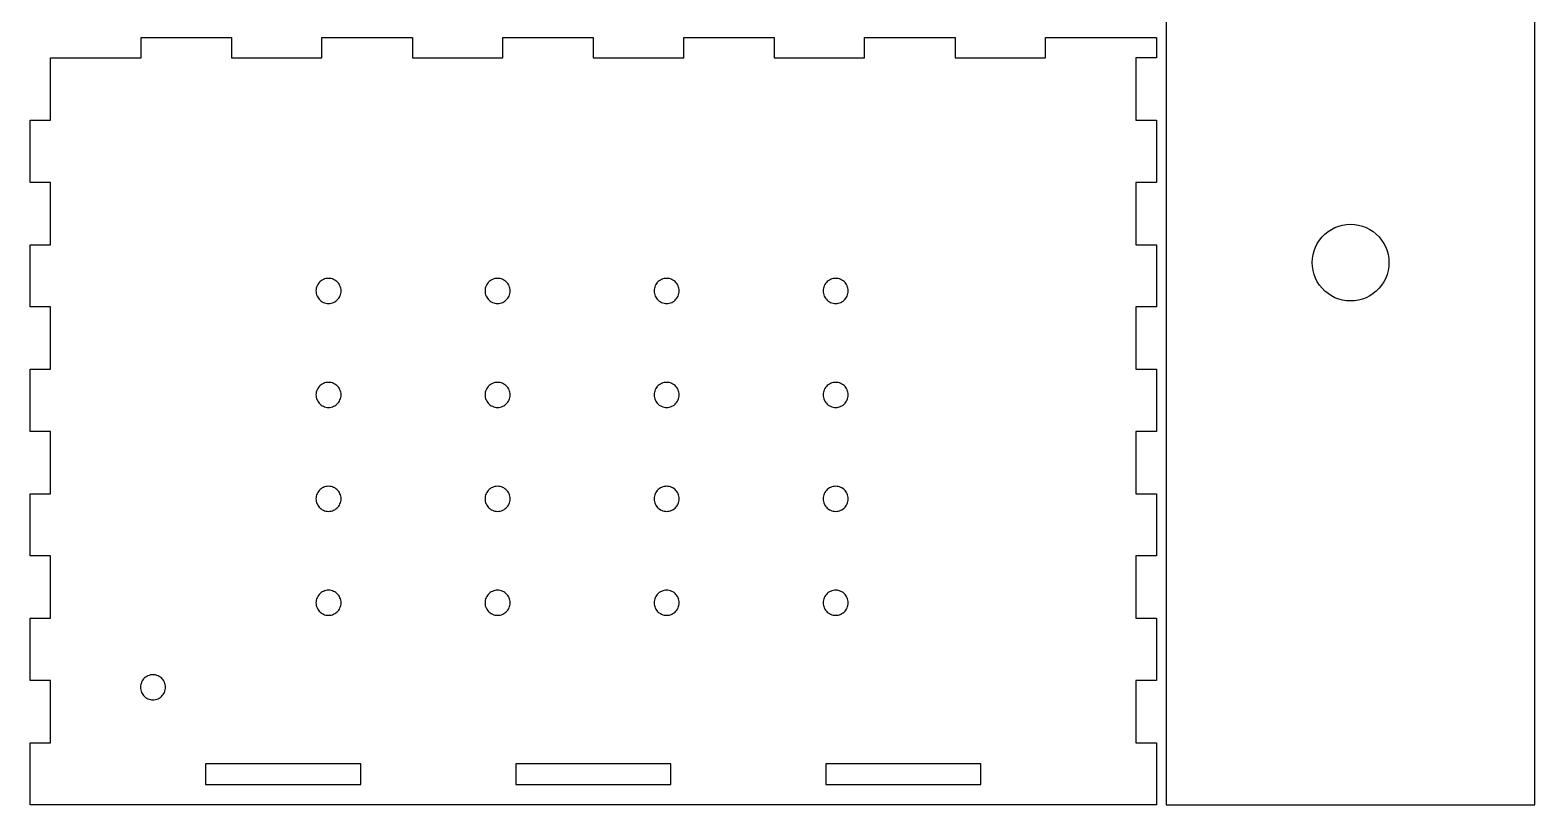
# Model space of a CAD drawing. Extents: x 3 to 297, y 4 to 597.
# Drawn here: x 2.8 to 296.7, y 3.8 to 155.3 of the extents above; entities that cross this region are included whole.
import ezdxf

# ---------------------------------------------------------------- set-up
doc = ezdxf.new("R2010")
doc.units = 0

msp = doc.modelspace()

# ---------------------------------------------------------------- linework, layer by layer
at = {"layer": 'Layer 1', "color": 7}
for points in [[(224.693, 215.836065), (224.693, 3.836291)], [(296.692913, 3.836291), (296.692913, 215.836065)], [(24.448926, 149.835), (24.448926, 153.834992)], [(24.448926, 153.834992), (42.109842, 153.834992)], [(42.109842, 153.834992), (42.109842, 149.835)], [(59.778694, 149.835), (59.778694, 153.834992)], [(59.778694, 153.834992), (77.444901, 153.834992)], [(77.444901, 153.834992), (77.444901, 149.835)], [(95.111108, 149.835), (95.111108, 153.834992)], [(95.111108, 153.834992), (112.779961, 153.834992)], [(112.779961, 153.834992), (112.779961, 149.835)], [(130.446168, 149.835), (130.446168, 153.834992)], [(130.446168, 153.834992), (148.112375, 153.834992)], [(148.112375, 153.834992), (148.112375, 149.835)], [(165.778582, 149.835), (165.778582, 153.834992)], [(165.778582, 153.834992), (183.444789, 153.834992)], [(183.444789, 153.834992), (183.444789, 149.835)], [(201.110995, 149.835), (201.110995, 153.834992)], [(201.110995, 153.834992), (222.777697, 153.834992)], [(222.777697, 153.834992), (222.777697, 149.835)], [(6.780074, 137.668309), (6.780074, 149.835)], [(6.780074, 149.835), (24.448926, 149.835)], [(42.109842, 149.835), (59.778694, 149.835)], [(77.444901, 149.835), (95.111108, 149.835)], [(112.779961, 149.835), (130.446168, 149.835)], [(148.112375, 149.835), (165.778582, 149.835)], [(183.444789, 149.835), (201.110995, 149.835)], [(218.779848, 149.835), (218.779848, 137.668309)], [(222.777697, 149.835), (218.779848, 149.835)], [(2.779579, 125.501725), (2.779579, 137.668309)], [(2.779579, 137.668309), (6.780074, 137.668309)], [(218.779848, 137.668309), (222.777697, 137.668309)], [(222.777697, 137.668309), (222.777697, 125.501725)], [(6.780074, 125.501725), (2.779579, 125.501725)], [(6.780074, 113.334981), (6.780074, 125.501725)], [(222.777697, 125.501725), (218.779848, 125.501725)], [(218.779848, 125.501725), (218.779848, 113.334981)], [(254.625275, 114.244131), (255.119251, 114.854259)], [(255.119251, 114.854259), (255.674346, 115.410148)], [(255.674346, 115.410148), (256.284475, 115.904125)], [(256.284475, 115.904125), (256.943022, 116.331162)], [(256.943022, 116.331162), (257.642579, 116.688349)], [(257.642579, 116.688349), (258.375474, 116.969336)], [(258.375474, 116.969336), (259.133769, 117.172271)], [(259.133769, 117.172271), (259.908997, 117.295302)], [(259.908997, 117.295302), (260.692957, 117.336312)], [(260.692957, 117.336312), (261.476916, 117.295302)], [(261.476916, 117.295302), (262.252144, 117.172271)], [(262.252144, 117.172271), (263.010439, 116.969336)], [(263.010439, 116.969336), (263.743334, 116.688349)], [(263.743334, 116.688349), (264.442892, 116.331162)], [(264.442892, 116.331162), (265.101439, 115.904125)], [(265.101439, 115.904125), (265.711567, 115.410148)], [(265.711567, 115.410148), (266.266662, 114.854259)], [(266.266662, 114.854259), (266.760639, 114.244131)], [(2.779579, 101.168397), (2.779579, 113.334981)], [(2.779579, 113.334981), (6.780074, 113.334981)], [(218.779848, 113.334981), (222.777697, 113.334981)], [(222.777697, 113.334981), (222.777697, 101.168397)], [(253.356864, 111.395366), (253.560064, 112.15419)], [(253.560064, 112.15419), (253.841315, 112.887349)], [(253.841315, 112.887349), (254.197709, 113.586113)], [(254.197709, 113.586113), (254.625275, 114.244131)], [(266.760639, 114.244131), (267.188205, 113.586113)], [(267.188205, 113.586113), (267.544598, 112.887349)], [(267.544598, 112.887349), (267.82585, 112.15419)], [(267.82585, 112.15419), (268.02905, 111.395366)], [(253.193087, 109.836178), (253.234097, 110.620138)], [(253.234097, 109.052219), (253.193087, 109.836178)], [(253.234097, 110.620138), (253.356864, 111.395366)], [(253.356864, 108.277255), (253.234097, 109.052219)], [(268.02905, 111.395366), (268.151816, 110.620138)], [(268.151816, 109.052219), (268.02905, 108.277255)], [(268.151816, 110.620138), (268.192826, 109.836178)], [(268.192826, 109.836178), (268.151816, 109.052219)], [(59.246883, 105.944384), (59.088133, 105.745153)], [(59.429445, 106.125624), (59.246883, 105.944384)], [(59.627882, 106.287284), (59.429445, 106.125624)], [(59.84484, 106.426984), (59.627882, 106.287284)], [(60.072382, 106.543136), (59.84484, 106.426984)], [(60.313152, 106.635211), (60.072382, 106.543136)], [(60.559214, 106.701621), (60.313152, 106.635211)], [(60.813214, 106.741573), (60.559214, 106.701621)], [(61.069859, 106.755067), (60.813214, 106.741573)], [(61.323859, 106.741573), (61.069859, 106.755067)], [(61.577859, 106.701621), (61.323859, 106.741573)], [(61.826567, 106.635211), (61.577859, 106.701621)], [(62.064692, 106.543136), (61.826567, 106.635211)], [(62.294879, 106.426984), (62.064692, 106.543136)], [(62.509191, 106.287284), (62.294879, 106.426984)], [(62.707628, 106.125624), (62.509191, 106.287284)], [(62.89019, 105.944384), (62.707628, 106.125624)], [(63.051586, 105.745153), (62.89019, 105.944384)], [(92.266841, 105.944384), (92.108091, 105.745153)], [(92.449403, 106.125624), (92.266841, 105.944384)], [(92.64784, 106.287284), (92.449403, 106.125624)], [(92.864799, 106.426984), (92.64784, 106.287284)], [(93.09234, 106.543136), (92.864799, 106.426984)], [(93.33311, 106.635211), (93.09234, 106.543136)], [(93.579173, 106.701621), (93.33311, 106.635211)], [(93.833172, 106.741573), (93.579173, 106.701621)], [(94.089818, 106.755067), (93.833172, 106.741573)], [(94.343818, 106.741573), (94.089818, 106.755067)], [(94.597817, 106.701621), (94.343818, 106.741573)], [(94.846525, 106.635211), (94.597817, 106.701621)], [(95.08465, 106.543136), (94.846525, 106.635211)], [(95.314837, 106.426984), (95.08465, 106.543136)], [(95.529149, 106.287284), (95.314837, 106.426984)], [(95.727587, 106.125624), (95.529149, 106.287284)], [(95.910149, 105.944384), (95.727587, 106.125624)], [(96.071544, 105.745153), (95.910149, 105.944384)], [(125.286799, 105.944384), (125.12805, 105.745153)], [(125.469362, 106.125624), (125.286799, 105.944384)], [(125.667799, 106.287284), (125.469362, 106.125624)], [(125.884757, 106.426984), (125.667799, 106.287284)], [(126.112298, 106.543136), (125.884757, 106.426984)], [(126.353069, 106.635211), (126.112298, 106.543136)], [(126.599131, 106.701621), (126.353069, 106.635211)], [(126.853131, 106.741573), (126.599131, 106.701621)], [(127.109776, 106.755067), (126.853131, 106.741573)], [(127.363776, 106.741573), (127.109776, 106.755067)], [(127.617776, 106.701621), (127.363776, 106.741573)], [(127.866484, 106.635211), (127.617776, 106.701621)], [(128.104608, 106.543136), (127.866484, 106.635211)], [(128.334796, 106.426984), (128.104608, 106.543136)], [(128.549108, 106.287284), (128.334796, 106.426984)], [(128.747545, 106.125624), (128.549108, 106.287284)], [(128.930107, 105.944384), (128.747545, 106.125624)], [(129.091503, 105.745153), (128.930107, 105.944384)], [(158.306758, 105.944384), (158.148008, 105.745153)], [(158.48932, 106.125624), (158.306758, 105.944384)], [(158.687757, 106.287284), (158.48932, 106.125624)], [(158.904715, 106.426984), (158.687757, 106.287284)], [(159.132257, 106.543136), (158.904715, 106.426984)], [(159.373027, 106.635211), (159.132257, 106.543136)], [(159.619089, 106.701621), (159.373027, 106.635211)], [(159.873089, 106.741573), (159.619089, 106.701621)], [(160.129735, 106.755067), (159.873089, 106.741573)], [(160.383734, 106.741573), (160.129735, 106.755067)], [(160.637734, 106.701621), (160.383734, 106.741573)], [(160.886442, 106.635211), (160.637734, 106.701621)], [(161.124567, 106.543136), (160.886442, 106.635211)], [(161.354754, 106.426984), (161.124567, 106.543136)], [(161.569066, 106.287284), (161.354754, 106.426984)], [(161.767503, 106.125624), (161.569066, 106.287284)], [(161.950066, 105.944384), (161.767503, 106.125624)], [(162.111461, 105.745153), (161.950066, 105.944384)], [(253.560064, 107.518166), (253.356864, 108.277255)], [(253.841315, 106.785272), (253.560064, 107.518166)], [(254.197709, 106.086243), (253.841315, 106.785272)], [(254.625275, 105.428225), (254.197709, 106.086243)], [(267.188205, 106.086243), (266.760639, 105.428225)], [(267.544598, 106.785272), (267.188205, 106.086243)], [(267.82585, 107.518166), (267.544598, 106.785272)], [(268.02905, 108.277255), (267.82585, 107.518166)], [(58.63305, 104.561145), (58.619821, 104.305028)], [(58.619821, 104.305028), (58.63305, 104.048912)], [(58.672737, 104.81435), (58.63305, 104.561145)], [(58.63305, 104.048912), (58.672737, 103.795706)], [(58.738883, 105.062265), (58.672737, 104.81435)], [(58.672737, 103.795706), (58.738883, 103.548056)], [(58.831487, 105.301448), (58.738883, 105.062265)], [(58.738883, 103.548056), (58.831487, 103.308609)], [(58.947904, 105.530047), (58.831487, 105.301448)], [(58.831487, 103.308609), (58.947904, 103.080009)], [(59.088133, 105.745153), (58.947904, 105.530047)], [(58.947904, 103.080009), (59.088133, 102.864903)], [(63.191815, 105.530047), (63.051586, 105.745153)], [(63.051586, 102.864903), (63.191815, 103.080009)], [(63.305586, 105.301448), (63.191815, 105.530047)], [(63.191815, 103.080009), (63.305586, 103.308609)], [(63.39819, 105.062265), (63.305586, 105.301448)], [(63.305586, 103.308609), (63.39819, 103.548056)], [(63.464336, 104.81435), (63.39819, 105.062265)], [(63.39819, 103.548056), (63.464336, 103.795706)], [(63.506669, 104.561145), (63.464336, 104.81435)], [(63.464336, 103.795706), (63.506669, 104.048912)], [(63.519898, 104.305028), (63.506669, 104.561145)], [(63.506669, 104.048912), (63.519898, 104.305028)], [(91.653008, 104.561145), (91.639779, 104.305028)], [(91.639779, 104.305028), (91.653008, 104.048912)], [(91.692696, 104.81435), (91.653008, 104.561145)], [(91.653008, 104.048912), (91.692696, 103.795706)], [(91.758842, 105.062265), (91.692696, 104.81435)], [(91.692696, 103.795706), (91.758842, 103.548056)], [(91.851446, 105.301448), (91.758842, 105.062265)], [(91.758842, 103.548056), (91.851446, 103.308609)], [(91.967862, 105.530047), (91.851446, 105.301448)], [(91.851446, 103.308609), (91.967862, 103.080009)], [(92.108091, 105.745153), (91.967862, 105.530047)], [(91.967862, 103.080009), (92.108091, 102.864903)], [(96.211773, 105.530047), (96.071544, 105.745153)], [(96.071544, 102.864903), (96.211773, 103.080009)], [(96.325544, 105.301448), (96.211773, 105.530047)], [(96.211773, 103.080009), (96.325544, 103.308609)], [(96.418148, 105.062265), (96.325544, 105.301448)], [(96.325544, 103.308609), (96.418148, 103.548056)], [(96.484294, 104.81435), (96.418148, 105.062265)], [(96.418148, 103.548056), (96.484294, 103.795706)], [(96.526627, 104.561145), (96.484294, 104.81435)], [(96.484294, 103.795706), (96.526627, 104.048912)], [(96.539856, 104.305028), (96.526627, 104.561145)], [(96.526627, 104.048912), (96.539856, 104.305028)], [(124.672967, 104.561145), (124.659738, 104.305028)], [(124.659738, 104.305028), (124.672967, 104.048912)], [(124.712654, 104.81435), (124.672967, 104.561145)], [(124.672967, 104.048912), (124.712654, 103.795706)], [(124.7788, 105.062265), (124.712654, 104.81435)], [(124.712654, 103.795706), (124.7788, 103.548056)], [(124.871404, 105.301448), (124.7788, 105.062265)], [(124.7788, 103.548056), (124.871404, 103.308609)], [(124.987821, 105.530047), (124.871404, 105.301448)], [(124.871404, 103.308609), (124.987821, 103.080009)], [(125.12805, 105.745153), (124.987821, 105.530047)], [(124.987821, 103.080009), (125.12805, 102.864903)], [(129.231732, 105.530047), (129.091503, 105.745153)], [(129.091503, 102.864903), (129.231732, 103.080009)], [(129.345503, 105.301448), (129.231732, 105.530047)], [(129.231732, 103.080009), (129.345503, 103.308609)], [(129.438107, 105.062265), (129.345503, 105.301448)], [(129.345503, 103.308609), (129.438107, 103.548056)], [(129.504252, 104.81435), (129.438107, 105.062265)], [(129.438107, 103.548056), (129.504252, 103.795706)], [(129.546586, 104.561145), (129.504252, 104.81435)], [(129.504252, 103.795706), (129.546586, 104.048912)], [(129.559815, 104.305028), (129.546586, 104.561145)], [(129.546586, 104.048912), (129.559815, 104.305028)], [(157.692925, 104.561145), (157.679696, 104.305028)], [(157.679696, 104.305028), (157.692925, 104.048912)], [(157.732613, 104.81435), (157.692925, 104.561145)], [(157.692925, 104.048912), (157.732613, 103.795706)], [(157.798758, 105.062265), (157.732613, 104.81435)], [(157.732613, 103.795706), (157.798758, 103.548056)], [(157.891362, 105.301448), (157.798758, 105.062265)], [(157.798758, 103.548056), (157.891362, 103.308609)], [(158.007779, 105.530047), (157.891362, 105.301448)], [(157.891362, 103.308609), (158.007779, 103.080009)], [(158.148008, 105.745153), (158.007779, 105.530047)], [(158.007779, 103.080009), (158.148008, 102.864903)], [(162.25169, 105.530047), (162.111461, 105.745153)], [(162.111461, 102.864903), (162.25169, 103.080009)], [(162.365461, 105.301448), (162.25169, 105.530047)], [(162.25169, 103.080009), (162.365461, 103.308609)], [(162.458065, 105.062265), (162.365461, 105.301448)], [(162.365461, 103.308609), (162.458065, 103.548056)], [(162.524211, 104.81435), (162.458065, 105.062265)], [(162.458065, 103.548056), (162.524211, 103.795706)], [(162.566544, 104.561145), (162.524211, 104.81435)], [(162.524211, 103.795706), (162.566544, 104.048912)], [(162.579773, 104.305028), (162.566544, 104.561145)], [(162.566544, 104.048912), (162.579773, 104.305028)], [(255.119251, 104.818362), (254.625275, 105.428225)], [(255.674346, 104.262208), (255.119251, 104.818362)], [(256.284475, 103.768761), (255.674346, 104.262208)], [(256.943022, 103.34093), (256.284475, 103.768761)], [(257.642579, 102.984537), (256.943022, 103.34093)], [(258.375474, 102.703285), (257.642579, 102.984537)], [(263.743334, 102.984537), (263.010439, 102.703285)], [(264.442892, 103.34093), (263.743334, 102.984537)], [(265.101439, 103.768761), (264.442892, 103.34093)], [(265.711567, 104.262208), (265.101439, 103.768761)], [(266.266662, 104.818362), (265.711567, 104.262208)], [(266.760639, 105.428225), (266.266662, 104.818362)], [(6.780074, 101.168397), (2.779579, 101.168397)], [(6.780074, 89.001812), (6.780074, 101.168397)], [(59.088133, 102.864903), (59.246883, 102.665672)], [(59.246883, 102.665672), (59.429445, 102.484433)], [(59.429445, 102.484433), (59.627882, 102.323037)], [(59.627882, 102.323037), (59.84484, 102.183337)], [(59.84484, 102.183337), (60.072382, 102.066921)], [(60.072382, 102.066921), (60.313152, 101.974846)], [(60.313152, 101.974846), (60.559214, 101.908435)], [(60.559214, 101.908435), (60.813214, 101.868483)], [(60.813214, 101.868483), (61.069859, 101.85499)], [(61.069859, 101.85499), (61.323859, 101.868483)], [(61.323859, 101.868483), (61.577859, 101.908435)], [(61.577859, 101.908435), (61.826567, 101.974846)], [(61.826567, 101.974846), (62.064692, 102.066921)], [(62.064692, 102.066921), (62.294879, 102.183337)], [(62.294879, 102.183337), (62.509191, 102.323037)], [(62.509191, 102.323037), (62.707628, 102.484433)], [(62.707628, 102.484433), (62.89019, 102.665672)], [(62.89019, 102.665672), (63.051586, 102.864903)], [(92.108091, 102.864903), (92.266841, 102.665672)], [(92.266841, 102.665672), (92.449403, 102.484433)], [(92.449403, 102.484433), (92.64784, 102.323037)], [(92.64784, 102.323037), (92.864799, 102.183337)], [(92.864799, 102.183337), (93.09234, 102.066921)], [(93.09234, 102.066921), (93.33311, 101.974846)], [(93.33311, 101.974846), (93.579173, 101.908435)], [(93.579173, 101.908435), (93.833172, 101.868483)], [(93.833172, 101.868483), (94.089818, 101.85499)], [(94.089818, 101.85499), (94.343818, 101.868483)], [(94.343818, 101.868483), (94.597817, 101.908435)], [(94.597817, 101.908435), (94.846525, 101.974846)], [(94.846525, 101.974846), (95.08465, 102.066921)], [(95.08465, 102.066921), (95.314837, 102.183337)], [(95.314837, 102.183337), (95.529149, 102.323037)], [(95.529149, 102.323037), (95.727587, 102.484433)], [(95.727587, 102.484433), (95.910149, 102.665672)], [(95.910149, 102.665672), (96.071544, 102.864903)], [(125.12805, 102.864903), (125.286799, 102.665672)], [(125.286799, 102.665672), (125.469362, 102.484433)], [(125.469362, 102.484433), (125.667799, 102.323037)], [(125.667799, 102.323037), (125.884757, 102.183337)], [(125.884757, 102.183337), (126.112298, 102.066921)], [(126.112298, 102.066921), (126.353069, 101.974846)], [(126.353069, 101.974846), (126.599131, 101.908435)], [(126.599131, 101.908435), (126.853131, 101.868483)], [(126.853131, 101.868483), (127.109776, 101.85499)], [(127.109776, 101.85499), (127.363776, 101.868483)], [(127.363776, 101.868483), (127.617776, 101.908435)], [(127.617776, 101.908435), (127.866484, 101.974846)], [(127.866484, 101.974846), (128.104608, 102.066921)], [(128.104608, 102.066921), (128.334796, 102.183337)], [(128.334796, 102.183337), (128.549108, 102.323037)], [(128.549108, 102.323037), (128.747545, 102.484433)], [(128.747545, 102.484433), (128.930107, 102.665672)], [(128.930107, 102.665672), (129.091503, 102.864903)], [(158.148008, 102.864903), (158.306758, 102.665672)], [(158.306758, 102.665672), (158.48932, 102.484433)], [(158.48932, 102.484433), (158.687757, 102.323037)], [(158.687757, 102.323037), (158.904715, 102.183337)], [(158.904715, 102.183337), (159.132257, 102.066921)], [(159.132257, 102.066921), (159.373027, 101.974846)], [(159.373027, 101.974846), (159.619089, 101.908435)], [(159.619089, 101.908435), (159.873089, 101.868483)], [(159.873089, 101.868483), (160.129735, 101.85499)], [(160.129735, 101.85499), (160.383734, 101.868483)], [(160.383734, 101.868483), (160.637734, 101.908435)], [(160.637734, 101.908435), (160.886442, 101.974846)], [(160.886442, 101.974846), (161.124567, 102.066921)], [(161.124567, 102.066921), (161.354754, 102.183337)], [(161.354754, 102.183337), (161.569066, 102.323037)], [(161.569066, 102.323037), (161.767503, 102.484433)], [(161.767503, 102.484433), (161.950066, 102.665672)], [(161.950066, 102.665672), (162.111461, 102.864903)], [(222.777697, 101.168397), (218.779848, 101.168397)], [(218.779848, 101.168397), (218.779848, 89.001812)], [(259.133769, 102.500085), (258.375474, 102.703285)], [(259.908997, 102.377319), (259.133769, 102.500085)], [(260.692957, 102.336308), (259.908997, 102.377319)], [(261.476916, 102.377319), (260.692957, 102.336308)], [(262.252144, 102.500085), (261.476916, 102.377319)], [(263.010439, 102.703285), (262.252144, 102.500085)], [(2.779579, 76.834963), (2.779579, 89.001812)], [(2.779579, 89.001812), (6.780074, 89.001812)], [(218.779848, 89.001812), (222.777697, 89.001812)], [(222.777697, 89.001812), (222.777697, 76.834963)], [(59.088133, 85.425179), (58.947904, 85.210073)], [(59.246883, 85.62441), (59.088133, 85.425179)], [(59.429445, 85.805649), (59.246883, 85.62441)], [(59.627882, 85.96731), (59.429445, 85.805649)], [(59.84484, 86.107009), (59.627882, 85.96731)], [(60.072382, 86.223161), (59.84484, 86.107009)], [(60.313152, 86.315236), (60.072382, 86.223161)], [(60.559214, 86.381647), (60.313152, 86.315236)], [(60.813214, 86.421599), (60.559214, 86.381647)], [(61.069859, 86.435092), (60.813214, 86.421599)], [(61.323859, 86.421599), (61.069859, 86.435092)], [(61.577859, 86.381647), (61.323859, 86.421599)], [(61.826567, 86.315236), (61.577859, 86.381647)], [(62.064692, 86.223161), (61.826567, 86.315236)], [(62.294879, 86.107009), (62.064692, 86.223161)], [(62.509191, 85.96731), (62.294879, 86.107009)], [(62.707628, 85.805649), (62.509191, 85.96731)], [(62.89019, 85.62441), (62.707628, 85.805649)], [(63.051586, 85.425179), (62.89019, 85.62441)], [(63.191815, 85.210073), (63.051586, 85.425179)], [(92.108091, 85.425179), (91.967862, 85.210073)], [(92.266841, 85.62441), (92.108091, 85.425179)], [(92.449403, 85.805649), (92.266841, 85.62441)], [(92.64784, 85.96731), (92.449403, 85.805649)], [(92.864799, 86.107009), (92.64784, 85.96731)], [(93.09234, 86.223161), (92.864799, 86.107009)], [(93.33311, 86.315236), (93.09234, 86.223161)], [(93.579173, 86.381647), (93.33311, 86.315236)], [(93.833172, 86.421599), (93.579173, 86.381647)], [(94.089818, 86.435092), (93.833172, 86.421599)], [(94.343818, 86.421599), (94.089818, 86.435092)], [(94.597817, 86.381647), (94.343818, 86.421599)], [(94.846525, 86.315236), (94.597817, 86.381647)], [(95.08465, 86.223161), (94.846525, 86.315236)], [(95.314837, 86.107009), (95.08465, 86.223161)], [(95.529149, 85.96731), (95.314837, 86.107009)], [(95.727587, 85.805649), (95.529149, 85.96731)], [(95.910149, 85.62441), (95.727587, 85.805649)], [(96.071544, 85.425179), (95.910149, 85.62441)], [(96.211773, 85.210073), (96.071544, 85.425179)], [(125.12805, 85.425179), (124.987821, 85.210073)], [(125.286799, 85.62441), (125.12805, 85.425179)], [(125.469362, 85.805649), (125.286799, 85.62441)], [(125.667799, 85.96731), (125.469362, 85.805649)], [(125.884757, 86.107009), (125.667799, 85.96731)], [(126.112298, 86.223161), (125.884757, 86.107009)], [(126.353069, 86.315236), (126.112298, 86.223161)], [(126.599131, 86.381647), (126.353069, 86.315236)], [(126.853131, 86.421599), (126.599131, 86.381647)], [(127.109776, 86.435092), (126.853131, 86.421599)], [(127.363776, 86.421599), (127.109776, 86.435092)], [(127.617776, 86.381647), (127.363776, 86.421599)], [(127.866484, 86.315236), (127.617776, 86.381647)], [(128.104608, 86.223161), (127.866484, 86.315236)], [(128.334796, 86.107009), (128.104608, 86.223161)], [(128.549108, 85.96731), (128.334796, 86.107009)], [(128.747545, 85.805649), (128.549108, 85.96731)], [(128.930107, 85.62441), (128.747545, 85.805649)], [(129.091503, 85.425179), (128.930107, 85.62441)], [(129.231732, 85.210073), (129.091503, 85.425179)], [(158.148008, 85.425179), (158.007779, 85.210073)], [(158.306758, 85.62441), (158.148008, 85.425179)], [(158.48932, 85.805649), (158.306758, 85.62441)], [(158.687757, 85.96731), (158.48932, 85.805649)], [(158.904715, 86.107009), (158.687757, 85.96731)], [(159.132257, 86.223161), (158.904715, 86.107009)], [(159.373027, 86.315236), (159.132257, 86.223161)], [(159.619089, 86.381647), (159.373027, 86.315236)], [(159.873089, 86.421599), (159.619089, 86.381647)], [(160.129735, 86.435092), (159.873089, 86.421599)], [(160.383734, 86.421599), (160.129735, 86.435092)], [(160.637734, 86.381647), (160.383734, 86.421599)], [(160.886442, 86.315236), (160.637734, 86.381647)], [(161.124567, 86.223161), (160.886442, 86.315236)], [(161.354754, 86.107009), (161.124567, 86.223161)], [(161.569066, 85.96731), (161.354754, 86.107009)], [(161.767503, 85.805649), (161.569066, 85.96731)], [(161.950066, 85.62441), (161.767503, 85.805649)], [(162.111461, 85.425179), (161.950066, 85.62441)], [(162.25169, 85.210073), (162.111461, 85.425179)], [(58.63305, 84.24117), (58.619821, 83.985054)], [(58.619821, 83.985054), (58.63305, 83.728937)], [(58.672737, 84.494376), (58.63305, 84.24117)], [(58.63305, 83.728937), (58.672737, 83.475732)], [(58.738883, 84.74229), (58.672737, 84.494376)], [(58.672737, 83.475732), (58.738883, 83.228082)], [(58.831487, 84.981473), (58.738883, 84.74229)], [(58.738883, 83.228082), (58.831487, 82.988634)], [(58.947904, 85.210073), (58.831487, 84.981473)], [(58.831487, 82.988634), (58.947904, 82.760035)], [(58.947904, 82.760035), (59.088133, 82.544929)], [(59.088133, 82.544929), (59.246883, 82.345698)], [(59.246883, 82.345698), (59.429445, 82.164458)], [(62.707628, 82.164458), (62.89019, 82.345698)], [(62.89019, 82.345698), (63.051586, 82.544929)], [(63.051586, 82.544929), (63.191815, 82.760035)], [(63.305586, 84.981473), (63.191815, 85.210073)], [(63.191815, 82.760035), (63.305586, 82.988634)], [(63.39819, 84.74229), (63.305586, 84.981473)], [(63.305586, 82.988634), (63.39819, 83.228082)], [(63.464336, 84.494376), (63.39819, 84.74229)], [(63.39819, 83.228082), (63.464336, 83.475732)], [(63.506669, 84.24117), (63.464336, 84.494376)], [(63.464336, 83.475732), (63.506669, 83.728937)], [(63.519898, 83.985054), (63.506669, 84.24117)], [(63.506669, 83.728937), (63.519898, 83.985054)], [(91.653008, 84.24117), (91.639779, 83.985054)], [(91.639779, 83.985054), (91.653008, 83.728937)], [(91.692696, 84.494376), (91.653008, 84.24117)], [(91.653008, 83.728937), (91.692696, 83.475732)], [(91.758842, 84.74229), (91.692696, 84.494376)], [(91.692696, 83.475732), (91.758842, 83.228082)], [(91.851446, 84.981473), (91.758842, 84.74229)], [(91.758842, 83.228082), (91.851446, 82.988634)], [(91.967862, 85.210073), (91.851446, 84.981473)], [(91.851446, 82.988634), (91.967862, 82.760035)], [(91.967862, 82.760035), (92.108091, 82.544929)], [(92.108091, 82.544929), (92.266841, 82.345698)], [(92.266841, 82.345698), (92.449403, 82.164458)], [(95.727587, 82.164458), (95.910149, 82.345698)], [(95.910149, 82.345698), (96.071544, 82.544929)], [(96.071544, 82.544929), (96.211773, 82.760035)], [(96.325544, 84.981473), (96.211773, 85.210073)], [(96.211773, 82.760035), (96.325544, 82.988634)], [(96.418148, 84.74229), (96.325544, 84.981473)], [(96.325544, 82.988634), (96.418148, 83.228082)], [(96.484294, 84.494376), (96.418148, 84.74229)], [(96.418148, 83.228082), (96.484294, 83.475732)], [(96.526627, 84.24117), (96.484294, 84.494376)], [(96.484294, 83.475732), (96.526627, 83.728937)], [(96.539856, 83.985054), (96.526627, 84.24117)], [(96.526627, 83.728937), (96.539856, 83.985054)], [(124.672967, 84.24117), (124.659738, 83.985054)], [(124.659738, 83.985054), (124.672967, 83.728937)], [(124.712654, 84.494376), (124.672967, 84.24117)], [(124.672967, 83.728937), (124.712654, 83.475732)], [(124.7788, 84.74229), (124.712654, 84.494376)], [(124.712654, 83.475732), (124.7788, 83.228082)], [(124.871404, 84.981473), (124.7788, 84.74229)], [(124.7788, 83.228082), (124.871404, 82.988634)], [(124.987821, 85.210073), (124.871404, 84.981473)], [(124.871404, 82.988634), (124.987821, 82.760035)], [(124.987821, 82.760035), (125.12805, 82.544929)], [(125.12805, 82.544929), (125.286799, 82.345698)], [(125.286799, 82.345698), (125.469362, 82.164458)], [(128.747545, 82.164458), (128.930107, 82.345698)], [(128.930107, 82.345698), (129.091503, 82.544929)], [(129.091503, 82.544929), (129.231732, 82.760035)], [(129.345503, 84.981473), (129.231732, 85.210073)], [(129.231732, 82.760035), (129.345503, 82.988634)], [(129.438107, 84.74229), (129.345503, 84.981473)], [(129.345503, 82.988634), (129.438107, 83.228082)], [(129.504252, 84.494376), (129.438107, 84.74229)], [(129.438107, 83.228082), (129.504252, 83.475732)], [(129.546586, 84.24117), (129.504252, 84.494376)], [(129.504252, 83.475732), (129.546586, 83.728937)], [(129.559815, 83.985054), (129.546586, 84.24117)], [(129.546586, 83.728937), (129.559815, 83.985054)], [(157.692925, 84.24117), (157.679696, 83.985054)], [(157.679696, 83.985054), (157.692925, 83.728937)], [(157.732613, 84.494376), (157.692925, 84.24117)], [(157.692925, 83.728937), (157.732613, 83.475732)], [(157.798758, 84.74229), (157.732613, 84.494376)], [(157.732613, 83.475732), (157.798758, 83.228082)], [(157.891362, 84.981473), (157.798758, 84.74229)], [(157.798758, 83.228082), (157.891362, 82.988634)], [(158.007779, 85.210073), (157.891362, 84.981473)], [(157.891362, 82.988634), (158.007779, 82.760035)], [(158.007779, 82.760035), (158.148008, 82.544929)], [(158.148008, 82.544929), (158.306758, 82.345698)], [(158.306758, 82.345698), (158.48932, 82.164458)], [(161.767503, 82.164458), (161.950066, 82.345698)], [(161.950066, 82.345698), (162.111461, 82.544929)], [(162.111461, 82.544929), (162.25169, 82.760035)], [(162.365461, 84.981473), (162.25169, 85.210073)], [(162.25169, 82.760035), (162.365461, 82.988634)], [(162.458065, 84.74229), (162.365461, 84.981473)], [(162.365461, 82.988634), (162.458065, 83.228082)], [(162.524211, 84.494376), (162.458065, 84.74229)], [(162.458065, 83.228082), (162.524211, 83.475732)], [(162.566544, 84.24117), (162.524211, 84.494376)], [(162.524211, 83.475732), (162.566544, 83.728937)], [(162.579773, 83.985054), (162.566544, 84.24117)], [(162.566544, 83.728937), (162.579773, 83.985054)], [(59.429445, 82.164458), (59.627882, 82.003063)], [(59.627882, 82.003063), (59.84484, 81.863363)], [(59.84484, 81.863363), (60.072382, 81.746946)], [(60.072382, 81.746946), (60.313152, 81.654871)], [(60.313152, 81.654871), (60.559214, 81.588461)], [(60.559214, 81.588461), (60.813214, 81.548509)], [(60.813214, 81.548509), (61.069859, 81.535015)], [(61.069859, 81.535015), (61.323859, 81.548509)], [(61.323859, 81.548509), (61.577859, 81.588461)], [(61.577859, 81.588461), (61.826567, 81.654871)], [(61.826567, 81.654871), (62.064692, 81.746946)], [(62.064692, 81.746946), (62.294879, 81.863363)], [(62.294879, 81.863363), (62.509191, 82.003063)], [(62.509191, 82.003063), (62.707628, 82.164458)], [(92.449403, 82.164458), (92.64784, 82.003063)], [(92.64784, 82.003063), (92.864799, 81.863363)], [(92.864799, 81.863363), (93.09234, 81.746946)], [(93.09234, 81.746946), (93.33311, 81.654871)], [(93.33311, 81.654871), (93.579173, 81.588461)], [(93.579173, 81.588461), (93.833172, 81.548509)], [(93.833172, 81.548509), (94.089818, 81.535015)], [(94.089818, 81.535015), (94.343818, 81.548509)], [(94.343818, 81.548509), (94.597817, 81.588461)], [(94.597817, 81.588461), (94.846525, 81.654871)], [(94.846525, 81.654871), (95.08465, 81.746946)], [(95.08465, 81.746946), (95.314837, 81.863363)], [(95.314837, 81.863363), (95.529149, 82.003063)], [(95.529149, 82.003063), (95.727587, 82.164458)], [(125.469362, 82.164458), (125.667799, 82.003063)], [(125.667799, 82.003063), (125.884757, 81.863363)], [(125.884757, 81.863363), (126.112298, 81.746946)], [(126.112298, 81.746946), (126.353069, 81.654871)], [(126.353069, 81.654871), (126.599131, 81.588461)], [(126.599131, 81.588461), (126.853131, 81.548509)], [(126.853131, 81.548509), (127.109776, 81.535015)], [(127.109776, 81.535015), (127.363776, 81.548509)], [(127.363776, 81.548509), (127.617776, 81.588461)], [(127.617776, 81.588461), (127.866484, 81.654871)], [(127.866484, 81.654871), (128.104608, 81.746946)], [(128.104608, 81.746946), (128.334796, 81.863363)], [(128.334796, 81.863363), (128.549108, 82.003063)], [(128.549108, 82.003063), (128.747545, 82.164458)], [(158.48932, 82.164458), (158.687757, 82.003063)], [(158.687757, 82.003063), (158.904715, 81.863363)], [(158.904715, 81.863363), (159.132257, 81.746946)], [(159.132257, 81.746946), (159.373027, 81.654871)], [(159.373027, 81.654871), (159.619089, 81.588461)], [(159.619089, 81.588461), (159.873089, 81.548509)], [(159.873089, 81.548509), (160.129735, 81.535015)], [(160.129735, 81.535015), (160.383734, 81.548509)], [(160.383734, 81.548509), (160.637734, 81.588461)], [(160.637734, 81.588461), (160.886442, 81.654871)], [(160.886442, 81.654871), (161.124567, 81.746946)], [(161.124567, 81.746946), (161.354754, 81.863363)], [(161.354754, 81.863363), (161.569066, 82.003063)], [(161.569066, 82.003063), (161.767503, 82.164458)], [(6.780074, 76.834963), (2.779579, 76.834963)], [(6.780074, 64.668378), (6.780074, 76.834963)], [(222.777697, 76.834963), (218.779848, 76.834963)], [(218.779848, 76.834963), (218.779848, 64.668378)], [(2.779579, 52.501793), (2.779579, 64.668378)], [(2.779579, 64.668378), (6.780074, 64.668378)], [(58.831487, 64.661499), (58.738883, 64.422316)], [(58.947904, 64.890099), (58.831487, 64.661499)], [(59.088133, 65.105205), (58.947904, 64.890099)], [(59.246883, 65.304436), (59.088133, 65.105205)], [(59.429445, 65.485675), (59.246883, 65.304436)], [(59.627882, 65.647335), (59.429445, 65.485675)], [(59.84484, 65.787035), (59.627882, 65.647335)], [(60.072382, 65.903187), (59.84484, 65.787035)], [(60.313152, 65.995262), (60.072382, 65.903187)], [(60.559214, 66.061672), (60.313152, 65.995262)], [(60.813214, 66.101624), (60.559214, 66.061672)], [(61.069859, 66.115118), (60.813214, 66.101624)], [(61.323859, 66.101624), (61.069859, 66.115118)], [(61.577859, 66.061672), (61.323859, 66.101624)], [(61.826567, 65.995262), (61.577859, 66.061672)], [(62.064692, 65.903187), (61.826567, 65.995262)], [(62.294879, 65.787035), (62.064692, 65.903187)], [(62.509191, 65.647335), (62.294879, 65.787035)], [(62.707628, 65.485675), (62.509191, 65.647335)], [(62.89019, 65.304436), (62.707628, 65.485675)], [(63.051586, 65.105205), (62.89019, 65.304436)], [(63.191815, 64.890099), (63.051586, 65.105205)], [(63.305586, 64.661499), (63.191815, 64.890099)], [(63.39819, 64.422316), (63.305586, 64.661499)], [(91.851446, 64.661499), (91.758842, 64.422316)], [(91.967862, 64.890099), (91.851446, 64.661499)], [(92.108091, 65.105205), (91.967862, 64.890099)], [(92.266841, 65.304436), (92.108091, 65.105205)], [(92.449403, 65.485675), (92.266841, 65.304436)], [(92.64784, 65.647335), (92.449403, 65.485675)], [(92.864799, 65.787035), (92.64784, 65.647335)], [(93.09234, 65.903187), (92.864799, 65.787035)], [(93.33311, 65.995262), (93.09234, 65.903187)], [(93.579173, 66.061672), (93.33311, 65.995262)], [(93.833172, 66.101624), (93.579173, 66.061672)], [(94.089818, 66.115118), (93.833172, 66.101624)], [(94.343818, 66.101624), (94.089818, 66.115118)], [(94.597817, 66.061672), (94.343818, 66.101624)], [(94.846525, 65.995262), (94.597817, 66.061672)], [(95.08465, 65.903187), (94.846525, 65.995262)], [(95.314837, 65.787035), (95.08465, 65.903187)], [(95.529149, 65.647335), (95.314837, 65.787035)], [(95.727587, 65.485675), (95.529149, 65.647335)], [(95.910149, 65.304436), (95.727587, 65.485675)], [(96.071544, 65.105205), (95.910149, 65.304436)], [(96.211773, 64.890099), (96.071544, 65.105205)], [(96.325544, 64.661499), (96.211773, 64.890099)], [(96.418148, 64.422316), (96.325544, 64.661499)], [(124.871404, 64.661499), (124.7788, 64.422316)], [(124.987821, 64.890099), (124.871404, 64.661499)], [(125.12805, 65.105205), (124.987821, 64.890099)], [(125.286799, 65.304436), (125.12805, 65.105205)], [(125.469362, 65.485675), (125.286799, 65.304436)], [(125.667799, 65.647335), (125.469362, 65.485675)], [(125.884757, 65.787035), (125.667799, 65.647335)], [(126.112298, 65.903187), (125.884757, 65.787035)], [(126.353069, 65.995262), (126.112298, 65.903187)], [(126.599131, 66.061672), (126.353069, 65.995262)], [(126.853131, 66.101624), (126.599131, 66.061672)], [(127.109776, 66.115118), (126.853131, 66.101624)], [(127.363776, 66.101624), (127.109776, 66.115118)], [(127.617776, 66.061672), (127.363776, 66.101624)], [(127.866484, 65.995262), (127.617776, 66.061672)], [(128.104608, 65.903187), (127.866484, 65.995262)], [(128.334796, 65.787035), (128.104608, 65.903187)], [(128.549108, 65.647335), (128.334796, 65.787035)], [(128.747545, 65.485675), (128.549108, 65.647335)], [(128.930107, 65.304436), (128.747545, 65.485675)], [(129.091503, 65.105205), (128.930107, 65.304436)], [(129.231732, 64.890099), (129.091503, 65.105205)], [(129.345503, 64.661499), (129.231732, 64.890099)], [(129.438107, 64.422316), (129.345503, 64.661499)], [(157.891362, 64.661499), (157.798758, 64.422316)], [(158.007779, 64.890099), (157.891362, 64.661499)], [(158.148008, 65.105205), (158.007779, 64.890099)], [(158.306758, 65.304436), (158.148008, 65.105205)], [(158.48932, 65.485675), (158.306758, 65.304436)], [(158.687757, 65.647335), (158.48932, 65.485675)], [(158.904715, 65.787035), (158.687757, 65.647335)], [(159.132257, 65.903187), (158.904715, 65.787035)], [(159.373027, 65.995262), (159.132257, 65.903187)], [(159.619089, 66.061672), (159.373027, 65.995262)], [(159.873089, 66.101624), (159.619089, 66.061672)], [(160.129735, 66.115118), (159.873089, 66.101624)], [(160.383734, 66.101624), (160.129735, 66.115118)], [(160.637734, 66.061672), (160.383734, 66.101624)], [(160.886442, 65.995262), (160.637734, 66.061672)], [(161.124567, 65.903187), (160.886442, 65.995262)], [(161.354754, 65.787035), (161.124567, 65.903187)], [(161.569066, 65.647335), (161.354754, 65.787035)], [(161.767503, 65.485675), (161.569066, 65.647335)], [(161.950066, 65.304436), (161.767503, 65.485675)], [(162.111461, 65.105205), (161.950066, 65.304436)], [(162.25169, 64.890099), (162.111461, 65.105205)], [(162.365461, 64.661499), (162.25169, 64.890099)], [(162.458065, 64.422316), (162.365461, 64.661499)], [(218.779848, 64.668378), (222.777697, 64.668378)], [(222.777697, 64.668378), (222.777697, 52.501793)], [(58.63305, 63.921196), (58.619821, 63.665079)], [(58.619821, 63.665079), (58.63305, 63.408963)], [(58.672737, 64.174402), (58.63305, 63.921196)], [(58.63305, 63.408963), (58.672737, 63.155757)], [(58.738883, 64.422316), (58.672737, 64.174402)], [(58.672737, 63.155757), (58.738883, 62.908107)], [(58.738883, 62.908107), (58.831487, 62.66866)], [(58.831487, 62.66866), (58.947904, 62.44006)], [(58.947904, 62.44006), (59.088133, 62.224954)], [(59.088133, 62.224954), (59.246883, 62.025723)], [(59.246883, 62.025723), (59.429445, 61.844484)], [(59.429445, 61.844484), (59.627882, 61.683088)], [(62.509191, 61.683088), (62.707628, 61.844484)], [(62.707628, 61.844484), (62.89019, 62.025723)], [(62.89019, 62.025723), (63.051586, 62.224954)], [(63.051586, 62.224954), (63.191815, 62.44006)], [(63.191815, 62.44006), (63.305586, 62.66866)], [(63.305586, 62.66866), (63.39819, 62.908107)], [(63.464336, 64.174402), (63.39819, 64.422316)], [(63.39819, 62.908107), (63.464336, 63.155757)], [(63.506669, 63.921196), (63.464336, 64.174402)], [(63.464336, 63.155757), (63.506669, 63.408963)], [(63.519898, 63.665079), (63.506669, 63.921196)], [(63.506669, 63.408963), (63.519898, 63.665079)], [(91.653008, 63.921196), (91.639779, 63.665079)], [(91.639779, 63.665079), (91.653008, 63.408963)], [(91.692696, 64.174402), (91.653008, 63.921196)], [(91.653008, 63.408963), (91.692696, 63.155757)], [(91.758842, 64.422316), (91.692696, 64.174402)], [(91.692696, 63.155757), (91.758842, 62.908107)], [(91.758842, 62.908107), (91.851446, 62.66866)], [(91.851446, 62.66866), (91.967862, 62.44006)], [(91.967862, 62.44006), (92.108091, 62.224954)], [(92.108091, 62.224954), (92.266841, 62.025723)], [(92.266841, 62.025723), (92.449403, 61.844484)], [(92.449403, 61.844484), (92.64784, 61.683088)], [(95.529149, 61.683088), (95.727587, 61.844484)], [(95.727587, 61.844484), (95.910149, 62.025723)], [(95.910149, 62.025723), (96.071544, 62.224954)], [(96.071544, 62.224954), (96.211773, 62.44006)], [(96.211773, 62.44006), (96.325544, 62.66866)], [(96.325544, 62.66866), (96.418148, 62.908107)], [(96.484294, 64.174402), (96.418148, 64.422316)], [(96.418148, 62.908107), (96.484294, 63.155757)], [(96.526627, 63.921196), (96.484294, 64.174402)], [(96.484294, 63.155757), (96.526627, 63.408963)], [(96.539856, 63.665079), (96.526627, 63.921196)], [(96.526627, 63.408963), (96.539856, 63.665079)], [(124.672967, 63.921196), (124.659738, 63.665079)], [(124.659738, 63.665079), (124.672967, 63.408963)], [(124.712654, 64.174402), (124.672967, 63.921196)], [(124.672967, 63.408963), (124.712654, 63.155757)], [(124.7788, 64.422316), (124.712654, 64.174402)], [(124.712654, 63.155757), (124.7788, 62.908107)], [(124.7788, 62.908107), (124.871404, 62.66866)], [(124.871404, 62.66866), (124.987821, 62.44006)], [(124.987821, 62.44006), (125.12805, 62.224954)], [(125.12805, 62.224954), (125.286799, 62.025723)], [(125.286799, 62.025723), (125.469362, 61.844484)], [(125.469362, 61.844484), (125.667799, 61.683088)], [(128.549108, 61.683088), (128.747545, 61.844484)], [(128.747545, 61.844484), (128.930107, 62.025723)], [(128.930107, 62.025723), (129.091503, 62.224954)], [(129.091503, 62.224954), (129.231732, 62.44006)], [(129.231732, 62.44006), (129.345503, 62.66866)], [(129.345503, 62.66866), (129.438107, 62.908107)], [(129.504252, 64.174402), (129.438107, 64.422316)], [(129.438107, 62.908107), (129.504252, 63.155757)], [(129.546586, 63.921196), (129.504252, 64.174402)], [(129.504252, 63.155757), (129.546586, 63.408963)], [(129.559815, 63.665079), (129.546586, 63.921196)], [(129.546586, 63.408963), (129.559815, 63.665079)], [(157.692925, 63.921196), (157.679696, 63.665079)], [(157.679696, 63.665079), (157.692925, 63.408963)], [(157.732613, 64.174402), (157.692925, 63.921196)], [(157.692925, 63.408963), (157.732613, 63.155757)], [(157.798758, 64.422316), (157.732613, 64.174402)], [(157.732613, 63.155757), (157.798758, 62.908107)], [(157.798758, 62.908107), (157.891362, 62.66866)], [(157.891362, 62.66866), (158.007779, 62.44006)], [(158.007779, 62.44006), (158.148008, 62.224954)], [(158.148008, 62.224954), (158.306758, 62.025723)], [(158.306758, 62.025723), (158.48932, 61.844484)], [(158.48932, 61.844484), (158.687757, 61.683088)], [(161.569066, 61.683088), (161.767503, 61.844484)], [(161.767503, 61.844484), (161.950066, 62.025723)], [(161.950066, 62.025723), (162.111461, 62.224954)], [(162.111461, 62.224954), (162.25169, 62.44006)], [(162.25169, 62.44006), (162.365461, 62.66866)], [(162.365461, 62.66866), (162.458065, 62.908107)], [(162.524211, 64.174402), (162.458065, 64.422316)], [(162.458065, 62.908107), (162.524211, 63.155757)], [(162.566544, 63.921196), (162.524211, 64.174402)], [(162.524211, 63.155757), (162.566544, 63.408963)], [(162.579773, 63.665079), (162.566544, 63.921196)], [(162.566544, 63.408963), (162.579773, 63.665079)], [(59.627882, 61.683088), (59.84484, 61.543388)], [(59.84484, 61.543388), (60.072382, 61.426972)], [(60.072382, 61.426972), (60.313152, 61.334897)], [(60.313152, 61.334897), (60.559214, 61.268487)], [(60.559214, 61.268487), (60.813214, 61.228535)], [(60.813214, 61.228535), (61.069859, 61.215041)], [(61.069859, 61.215041), (61.323859, 61.228535)], [(61.323859, 61.228535), (61.577859, 61.268487)], [(61.577859, 61.268487), (61.826567, 61.334897)], [(61.826567, 61.334897), (62.064692, 61.426972)], [(62.064692, 61.426972), (62.294879, 61.543388)], [(62.294879, 61.543388), (62.509191, 61.683088)], [(92.64784, 61.683088), (92.864799, 61.543388)], [(92.864799, 61.543388), (93.09234, 61.426972)], [(93.09234, 61.426972), (93.33311, 61.334897)], [(93.33311, 61.334897), (93.579173, 61.268487)], [(93.579173, 61.268487), (93.833172, 61.228535)], [(93.833172, 61.228535), (94.089818, 61.215041)], [(94.089818, 61.215041), (94.343818, 61.228535)], [(94.343818, 61.228535), (94.597817, 61.268487)], [(94.597817, 61.268487), (94.846525, 61.334897)], [(94.846525, 61.334897), (95.08465, 61.426972)], [(95.08465, 61.426972), (95.314837, 61.543388)], [(95.314837, 61.543388), (95.529149, 61.683088)], [(125.667799, 61.683088), (125.884757, 61.543388)], [(125.884757, 61.543388), (126.112298, 61.426972)], [(126.112298, 61.426972), (126.353069, 61.334897)], [(126.353069, 61.334897), (126.599131, 61.268487)], [(126.599131, 61.268487), (126.853131, 61.228535)], [(126.853131, 61.228535), (127.109776, 61.215041)], [(127.109776, 61.215041), (127.363776, 61.228535)], [(127.363776, 61.228535), (127.617776, 61.268487)], [(127.617776, 61.268487), (127.866484, 61.334897)], [(127.866484, 61.334897), (128.104608, 61.426972)], [(128.104608, 61.426972), (128.334796, 61.543388)], [(128.334796, 61.543388), (128.549108, 61.683088)], [(158.687757, 61.683088), (158.904715, 61.543388)], [(158.904715, 61.543388), (159.132257, 61.426972)], [(159.132257, 61.426972), (159.373027, 61.334897)], [(159.373027, 61.334897), (159.619089, 61.268487)], [(159.619089, 61.268487), (159.873089, 61.228535)], [(159.873089, 61.228535), (160.129735, 61.215041)], [(160.129735, 61.215041), (160.383734, 61.228535)], [(160.383734, 61.228535), (160.637734, 61.268487)], [(160.637734, 61.268487), (160.886442, 61.334897)], [(160.886442, 61.334897), (161.124567, 61.426972)], [(161.124567, 61.426972), (161.354754, 61.543388)], [(161.354754, 61.543388), (161.569066, 61.683088)], [(6.780074, 52.501793), (2.779579, 52.501793)], [(6.780074, 40.335209), (6.780074, 52.501793)], [(222.777697, 52.501793), (218.779848, 52.501793)], [(218.779848, 52.501793), (218.779848, 40.335209)], [(58.738883, 44.102077), (58.672737, 43.854163)], [(58.831487, 44.342054), (58.738883, 44.102077)], [(58.947904, 44.570124), (58.831487, 44.342054)], [(59.088133, 44.78523), (58.947904, 44.570124)], [(59.246883, 44.984197), (59.088133, 44.78523)], [(59.429445, 45.16623), (59.246883, 44.984197)], [(59.627882, 45.327096), (59.429445, 45.16623)], [(59.84484, 45.467061), (59.627882, 45.327096)], [(60.072382, 45.583213), (59.84484, 45.467061)], [(60.313152, 45.675023), (60.072382, 45.583213)], [(60.559214, 45.741169), (60.313152, 45.675023)], [(60.813214, 45.782179), (60.559214, 45.741169)], [(61.069859, 45.795144), (60.813214, 45.782179)], [(61.323859, 45.782179), (61.069859, 45.795144)], [(61.577859, 45.741169), (61.323859, 45.782179)], [(61.826567, 45.675023), (61.577859, 45.741169)], [(62.064692, 45.583213), (61.826567, 45.675023)], [(62.294879, 45.467061), (62.064692, 45.583213)], [(62.509191, 45.327096), (62.294879, 45.467061)], [(62.707628, 45.16623), (62.509191, 45.327096)], [(62.89019, 44.984197), (62.707628, 45.16623)], [(63.051586, 44.78523), (62.89019, 44.984197)], [(63.191815, 44.570124), (63.051586, 44.78523)], [(63.305586, 44.342054), (63.191815, 44.570124)], [(63.39819, 44.102077), (63.305586, 44.342054)], [(63.464336, 43.854163), (63.39819, 44.102077)], [(91.758842, 44.102077), (91.692696, 43.854163)], [(91.851446, 44.342054), (91.758842, 44.102077)], [(91.967862, 44.570124), (91.851446, 44.342054)], [(92.108091, 44.78523), (91.967862, 44.570124)], [(92.266841, 44.984197), (92.108091, 44.78523)], [(92.449403, 45.16623), (92.266841, 44.984197)], [(92.64784, 45.327096), (92.449403, 45.16623)], [(92.864799, 45.467061), (92.64784, 45.327096)], [(93.09234, 45.583213), (92.864799, 45.467061)], [(93.33311, 45.675023), (93.09234, 45.583213)], [(93.579173, 45.741169), (93.33311, 45.675023)], [(93.833172, 45.782179), (93.579173, 45.741169)], [(94.089818, 45.795144), (93.833172, 45.782179)], [(94.343818, 45.782179), (94.089818, 45.795144)], [(94.597817, 45.741169), (94.343818, 45.782179)], [(94.846525, 45.675023), (94.597817, 45.741169)], [(95.08465, 45.583213), (94.846525, 45.675023)], [(95.314837, 45.467061), (95.08465, 45.583213)], [(95.529149, 45.327096), (95.314837, 45.467061)], [(95.727587, 45.16623), (95.529149, 45.327096)], [(95.910149, 44.984197), (95.727587, 45.16623)], [(96.071544, 44.78523), (95.910149, 44.984197)], [(96.211773, 44.570124), (96.071544, 44.78523)], [(96.325544, 44.342054), (96.211773, 44.570124)], [(96.418148, 44.102077), (96.325544, 44.342054)], [(96.484294, 43.854163), (96.418148, 44.102077)], [(124.7788, 44.102077), (124.712654, 43.854163)], [(124.871404, 44.342054), (124.7788, 44.102077)], [(124.987821, 44.570124), (124.871404, 44.342054)], [(125.12805, 44.78523), (124.987821, 44.570124)], [(125.286799, 44.984197), (125.12805, 44.78523)], [(125.469362, 45.16623), (125.286799, 44.984197)], [(125.667799, 45.327096), (125.469362, 45.16623)], [(125.884757, 45.467061), (125.667799, 45.327096)], [(126.112298, 45.583213), (125.884757, 45.467061)], [(126.353069, 45.675023), (126.112298, 45.583213)], [(126.599131, 45.741169), (126.353069, 45.675023)], [(126.853131, 45.782179), (126.599131, 45.741169)], [(127.109776, 45.795144), (126.853131, 45.782179)], [(127.363776, 45.782179), (127.109776, 45.795144)], [(127.617776, 45.741169), (127.363776, 45.782179)], [(127.866484, 45.675023), (127.617776, 45.741169)], [(128.104608, 45.583213), (127.866484, 45.675023)], [(128.334796, 45.467061), (128.104608, 45.583213)], [(128.549108, 45.327096), (128.334796, 45.467061)], [(128.747545, 45.16623), (128.549108, 45.327096)], [(128.930107, 44.984197), (128.747545, 45.16623)], [(129.091503, 44.78523), (128.930107, 44.984197)], [(129.231732, 44.570124), (129.091503, 44.78523)], [(129.345503, 44.342054), (129.231732, 44.570124)], [(129.438107, 44.102077), (129.345503, 44.342054)], [(129.504252, 43.854163), (129.438107, 44.102077)], [(157.798758, 44.102077), (157.732613, 43.854163)], [(157.891362, 44.342054), (157.798758, 44.102077)], [(158.007779, 44.570124), (157.891362, 44.342054)], [(158.148008, 44.78523), (158.007779, 44.570124)], [(158.306758, 44.984197), (158.148008, 44.78523)], [(158.48932, 45.16623), (158.306758, 44.984197)], [(158.687757, 45.327096), (158.48932, 45.16623)], [(158.904715, 45.467061), (158.687757, 45.327096)], [(159.132257, 45.583213), (158.904715, 45.467061)], [(159.373027, 45.675023), (159.132257, 45.583213)], [(159.619089, 45.741169), (159.373027, 45.675023)], [(159.873089, 45.782179), (159.619089, 45.741169)], [(160.129735, 45.795144), (159.873089, 45.782179)], [(160.383734, 45.782179), (160.129735, 45.795144)], [(160.637734, 45.741169), (160.383734, 45.782179)], [(160.886442, 45.675023), (160.637734, 45.741169)], [(161.124567, 45.583213), (160.886442, 45.675023)], [(161.354754, 45.467061), (161.124567, 45.583213)], [(161.569066, 45.327096), (161.354754, 45.467061)], [(161.767503, 45.16623), (161.569066, 45.327096)], [(161.950066, 44.984197), (161.767503, 45.16623)], [(162.111461, 44.78523), (161.950066, 44.984197)], [(162.25169, 44.570124), (162.111461, 44.78523)], [(162.365461, 44.342054), (162.25169, 44.570124)], [(162.458065, 44.102077), (162.365461, 44.342054)], [(162.524211, 43.854163), (162.458065, 44.102077)], [(58.63305, 43.601221), (58.619821, 43.345105)], [(58.619821, 43.345105), (58.63305, 43.089253)], [(58.672737, 43.854163), (58.63305, 43.601221)], [(58.63305, 43.089253), (58.672737, 42.836047)], [(58.672737, 42.836047), (58.738883, 42.588133)], [(58.738883, 42.588133), (58.831487, 42.349215)], [(58.831487, 42.349215), (58.947904, 42.120086)], [(58.947904, 42.120086), (59.088133, 41.905244)], [(59.088133, 41.905244), (59.246883, 41.706013)], [(59.246883, 41.706013), (59.429445, 41.524245)], [(59.429445, 41.524245), (59.627882, 41.363114)], [(59.627882, 41.363114), (59.84484, 41.223149)], [(59.84484, 41.223149), (60.072382, 41.107262)], [(62.064692, 41.107262), (62.294879, 41.223149)], [(62.294879, 41.223149), (62.509191, 41.363114)], [(62.509191, 41.363114), (62.707628, 41.524245)], [(62.707628, 41.524245), (62.89019, 41.706013)], [(62.89019, 41.706013), (63.051586, 41.905244)], [(63.051586, 41.905244), (63.191815, 42.120086)], [(63.191815, 42.120086), (63.305586, 42.349215)], [(63.305586, 42.349215), (63.39819, 42.588133)], [(63.39819, 42.588133), (63.464336, 42.836047)], [(63.506669, 43.601221), (63.464336, 43.854163)], [(63.464336, 42.836047), (63.506669, 43.089253)], [(63.519898, 43.345105), (63.506669, 43.601221)], [(63.506669, 43.089253), (63.519898, 43.345105)], [(91.653008, 43.601221), (91.639779, 43.345105)], [(91.639779, 43.345105), (91.653008, 43.089253)], [(91.692696, 43.854163), (91.653008, 43.601221)], [(91.653008, 43.089253), (91.692696, 42.836047)], [(91.692696, 42.836047), (91.758842, 42.588133)], [(91.758842, 42.588133), (91.851446, 42.349215)], [(91.851446, 42.349215), (91.967862, 42.120086)], [(91.967862, 42.120086), (92.108091, 41.905244)], [(92.108091, 41.905244), (92.266841, 41.706013)], [(92.266841, 41.706013), (92.449403, 41.524245)], [(92.449403, 41.524245), (92.64784, 41.363114)], [(92.64784, 41.363114), (92.864799, 41.223149)], [(92.864799, 41.223149), (93.09234, 41.107262)], [(95.08465, 41.107262), (95.314837, 41.223149)], [(95.314837, 41.223149), (95.529149, 41.363114)], [(95.529149, 41.363114), (95.727587, 41.524245)], [(95.727587, 41.524245), (95.910149, 41.706013)], [(95.910149, 41.706013), (96.071544, 41.905244)], [(96.071544, 41.905244), (96.211773, 42.120086)], [(96.211773, 42.120086), (96.325544, 42.349215)], [(96.325544, 42.349215), (96.418148, 42.588133)], [(96.418148, 42.588133), (96.484294, 42.836047)], [(96.526627, 43.601221), (96.484294, 43.854163)], [(96.484294, 42.836047), (96.526627, 43.089253)], [(96.539856, 43.345105), (96.526627, 43.601221)], [(96.526627, 43.089253), (96.539856, 43.345105)], [(124.672967, 43.601221), (124.659738, 43.345105)], [(124.659738, 43.345105), (124.672967, 43.089253)], [(124.712654, 43.854163), (124.672967, 43.601221)], [(124.672967, 43.089253), (124.712654, 42.836047)], [(124.712654, 42.836047), (124.7788, 42.588133)], [(124.7788, 42.588133), (124.871404, 42.349215)], [(124.871404, 42.349215), (124.987821, 42.120086)], [(124.987821, 42.120086), (125.12805, 41.905244)], [(125.12805, 41.905244), (125.286799, 41.706013)], [(125.286799, 41.706013), (125.469362, 41.524245)], [(125.469362, 41.524245), (125.667799, 41.363114)], [(125.667799, 41.363114), (125.884757, 41.223149)], [(125.884757, 41.223149), (126.112298, 41.107262)], [(128.104608, 41.107262), (128.334796, 41.223149)], [(128.334796, 41.223149), (128.549108, 41.363114)], [(128.549108, 41.363114), (128.747545, 41.524245)], [(128.747545, 41.524245), (128.930107, 41.706013)], [(128.930107, 41.706013), (129.091503, 41.905244)], [(129.091503, 41.905244), (129.231732, 42.120086)], [(129.231732, 42.120086), (129.345503, 42.349215)], [(129.345503, 42.349215), (129.438107, 42.588133)], [(129.438107, 42.588133), (129.504252, 42.836047)], [(129.546586, 43.601221), (129.504252, 43.854163)], [(129.504252, 42.836047), (129.546586, 43.089253)], [(129.559815, 43.345105), (129.546586, 43.601221)], [(129.546586, 43.089253), (129.559815, 43.345105)], [(157.692925, 43.601221), (157.679696, 43.345105)], [(157.679696, 43.345105), (157.692925, 43.089253)], [(157.732613, 43.854163), (157.692925, 43.601221)], [(157.692925, 43.089253), (157.732613, 42.836047)], [(157.732613, 42.836047), (157.798758, 42.588133)], [(157.798758, 42.588133), (157.891362, 42.349215)], [(157.891362, 42.349215), (158.007779, 42.120086)], [(158.007779, 42.120086), (158.148008, 41.905244)], [(158.148008, 41.905244), (158.306758, 41.706013)], [(158.306758, 41.706013), (158.48932, 41.524245)], [(158.48932, 41.524245), (158.687757, 41.363114)], [(158.687757, 41.363114), (158.904715, 41.223149)], [(158.904715, 41.223149), (159.132257, 41.107262)], [(161.124567, 41.107262), (161.354754, 41.223149)], [(161.354754, 41.223149), (161.569066, 41.363114)], [(161.569066, 41.363114), (161.767503, 41.524245)], [(161.767503, 41.524245), (161.950066, 41.706013)], [(161.950066, 41.706013), (162.111461, 41.905244)], [(162.111461, 41.905244), (162.25169, 42.120086)], [(162.25169, 42.120086), (162.365461, 42.349215)], [(162.365461, 42.349215), (162.458065, 42.588133)], [(162.458065, 42.588133), (162.524211, 42.836047)], [(162.566544, 43.601221), (162.524211, 43.854163)], [(162.524211, 42.836047), (162.566544, 43.089253)], [(162.579773, 43.345105), (162.566544, 43.601221)], [(162.566544, 43.089253), (162.579773, 43.345105)], [(2.779579, 28.168095), (2.779579, 40.335209)], [(2.779579, 40.335209), (6.780074, 40.335209)], [(60.072382, 41.107262), (60.313152, 41.015187)], [(60.313152, 41.015187), (60.559214, 40.949041)], [(60.559214, 40.949041), (60.813214, 40.908031)], [(60.813214, 40.908031), (61.069859, 40.895066)], [(61.069859, 40.895066), (61.323859, 40.908031)], [(61.323859, 40.908031), (61.577859, 40.949041)], [(61.577859, 40.949041), (61.826567, 41.015187)], [(61.826567, 41.015187), (62.064692, 41.107262)], [(93.09234, 41.107262), (93.33311, 41.015187)], [(93.33311, 41.015187), (93.579173, 40.949041)], [(93.579173, 40.949041), (93.833172, 40.908031)], [(93.833172, 40.908031), (94.089818, 40.895066)], [(94.089818, 40.895066), (94.343818, 40.908031)], [(94.343818, 40.908031), (94.597817, 40.949041)], [(94.597817, 40.949041), (94.846525, 41.015187)], [(94.846525, 41.015187), (95.08465, 41.107262)], [(126.112298, 41.107262), (126.353069, 41.015187)], [(126.353069, 41.015187), (126.599131, 40.949041)], [(126.599131, 40.949041), (126.853131, 40.908031)], [(126.853131, 40.908031), (127.109776, 40.895066)], [(127.109776, 40.895066), (127.363776, 40.908031)], [(127.363776, 40.908031), (127.617776, 40.949041)], [(127.617776, 40.949041), (127.866484, 41.015187)], [(127.866484, 41.015187), (128.104608, 41.107262)], [(159.132257, 41.107262), (159.373027, 41.015187)], [(159.373027, 41.015187), (159.619089, 40.949041)], [(159.619089, 40.949041), (159.873089, 40.908031)], [(159.873089, 40.908031), (160.129735, 40.895066)], [(160.129735, 40.895066), (160.383734, 40.908031)], [(160.383734, 40.908031), (160.637734, 40.949041)], [(160.637734, 40.949041), (160.886442, 41.015187)], [(160.886442, 41.015187), (161.124567, 41.107262)], [(218.779848, 40.335209), (222.777697, 40.335209)], [(222.777697, 40.335209), (222.777697, 28.168095)], [(6.780074, 28.168095), (2.779579, 28.168095)], [(6.780074, 16.002039), (6.780074, 28.168095)], [(24.337802, 27.091242), (24.329864, 26.835126)], [(24.329864, 26.835126), (24.337802, 26.579274)], [(24.380135, 27.344183), (24.337802, 27.091242)], [(24.337802, 26.579274), (24.380135, 26.326068)], [(24.448926, 27.592098), (24.380135, 27.344183)], [(24.538885, 27.832075), (24.448926, 27.592098)], [(24.657947, 28.060145), (24.538885, 27.832075)], [(24.798176, 28.275251), (24.657947, 28.060145)], [(24.959572, 28.474217), (24.798176, 28.275251)], [(25.139488, 28.656251), (24.959572, 28.474217)], [(25.337925, 28.817117), (25.139488, 28.656251)], [(25.560175, 28.957081), (25.337925, 28.817117)], [(25.779779, 29.073233), (25.560175, 28.957081)], [(26.017904, 29.165044), (25.779779, 29.073233)], [(26.269257, 29.231189), (26.017904, 29.165044)], [(26.517965, 29.2722), (26.269257, 29.231189)], [(26.779903, 29.285164), (26.517965, 29.2722)], [(27.039194, 29.2722), (26.779903, 29.285164)], [(27.287902, 29.231189), (27.039194, 29.2722)], [(27.539256, 29.165044), (27.287902, 29.231189)], [(27.780026, 29.073233), (27.539256, 29.165044)], [(27.99963, 28.957081), (27.780026, 29.073233)], [(28.219234, 28.817117), (27.99963, 28.957081)], [(28.417671, 28.656251), (28.219234, 28.817117)], [(28.600234, 28.474217), (28.417671, 28.656251)], [(28.758983, 28.275251), (28.600234, 28.474217)], [(28.899212, 28.060145), (28.758983, 28.275251)], [(29.018275, 27.832075), (28.899212, 28.060145)], [(29.108233, 27.592098), (29.018275, 27.832075)], [(29.17967, 27.344183), (29.108233, 27.592098)], [(29.219358, 27.091242), (29.17967, 27.344183)], [(29.17967, 26.326068), (29.219358, 26.579274)], [(29.229941, 26.835126), (29.219358, 27.091242)], [(29.219358, 26.579274), (29.229941, 26.835126)], [(222.777697, 28.168095), (218.779848, 28.168095)], [(218.779848, 28.168095), (218.779848, 16.002039)], [(24.380135, 26.326068), (24.448926, 26.078154)], [(24.448926, 26.078154), (24.538885, 25.838177)], [(24.538885, 25.838177), (24.657947, 25.610107)], [(24.657947, 25.610107), (24.798176, 25.395265)], [(24.798176, 25.395265), (24.959572, 25.196034)], [(24.959572, 25.196034), (25.139488, 25.014266)], [(25.139488, 25.014266), (25.337925, 24.853135)], [(25.337925, 24.853135), (25.560175, 24.71317)], [(25.560175, 24.71317), (25.779779, 24.597283)], [(25.779779, 24.597283), (26.017904, 24.505208)], [(26.017904, 24.505208), (26.269257, 24.439062)], [(26.269257, 24.439062), (26.517965, 24.398052)], [(26.517965, 24.398052), (26.779903, 24.385087)], [(26.779903, 24.385087), (27.039194, 24.398052)], [(27.039194, 24.398052), (27.287902, 24.439062)], [(27.287902, 24.439062), (27.539256, 24.505208)], [(27.539256, 24.505208), (27.780026, 24.597283)], [(27.780026, 24.597283), (27.99963, 24.71317)], [(27.99963, 24.71317), (28.219234, 24.853135)], [(28.219234, 24.853135), (28.417671, 25.014266)], [(28.417671, 25.014266), (28.600234, 25.196034)], [(28.600234, 25.196034), (28.758983, 25.395265)], [(28.758983, 25.395265), (28.899212, 25.610107)], [(28.899212, 25.610107), (29.018275, 25.838177)], [(29.018275, 25.838177), (29.108233, 26.078154)], [(29.108233, 26.078154), (29.17967, 26.326068)], [(2.779579, 3.83519), (2.779579, 16.002039)], [(2.779579, 16.002039), (6.780074, 16.002039)], [(218.779848, 16.002039), (222.777697, 16.002039)], [(222.777697, 16.002039), (222.777697, 3.83519)], [(67.35106, 11.835122), (37.069536, 11.835122)], [(37.069536, 11.835122), (37.069536, 7.835156)], [(67.35106, 7.835156), (67.35106, 11.835122)], [(127.922046, 11.835122), (97.63523, 11.835122)], [(97.63523, 11.835122), (97.63523, 7.835156)], [(127.922046, 7.835156), (127.922046, 11.835122)], [(188.493032, 11.835122), (158.208862, 11.835122)], [(158.208862, 11.835122), (158.208862, 7.835156)], [(188.493032, 7.835156), (188.493032, 11.835122)], [(37.069536, 7.835156), (67.35106, 7.835156)], [(97.63523, 7.835156), (127.922046, 7.835156)], [(158.208862, 7.835156), (188.493032, 7.835156)], [(222.777697, 3.83519), (2.779579, 3.83519)], [(224.693, 3.836291), (296.692913, 3.836291)]]:
    msp.add_lwpolyline(points, dxfattribs=at)

doc.saveas('drawing.dxf')
